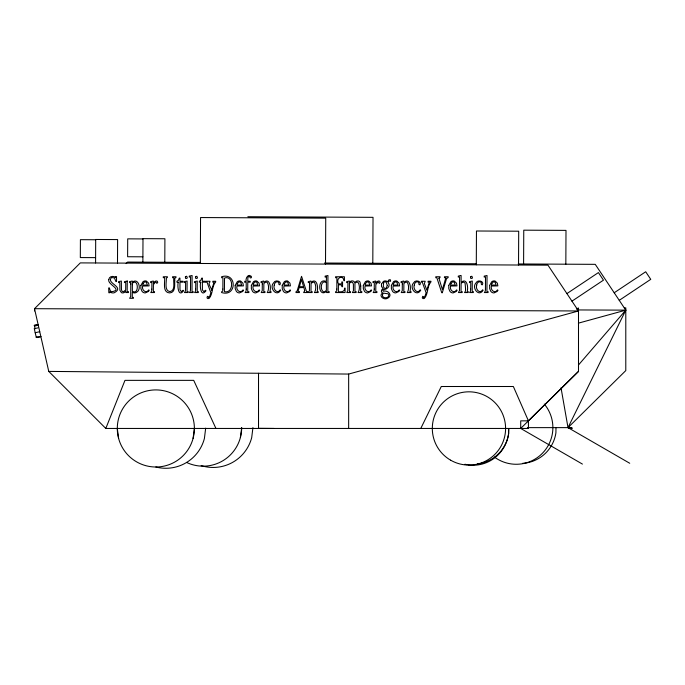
<?xml version="1.0" encoding="UTF-8"?>
<svg xmlns="http://www.w3.org/2000/svg" width="685" height="685" viewBox="0 0 685 685"><rect width="100%" height="100%" fill="white"/><g stroke="black" fill="none" stroke-linecap="round" stroke-linejoin="round"><path stroke-width="1.03" d="M258.519 373.265L258.519 428.322L273.914 428.45M95.583 262.971L95.695 239.476L117.606 239.579L117.495 263.074M142.874 262.149L142.994 238.654L164.905 238.757L164.794 262.252M200.337 263.477L200.559 217.547L325.735 218.155L325.512 264.085M372.803 263.263L373.025 217.333L247.85 216.725M476.298 264.812L476.46 230.999L518.699 231.205L518.536 265.018M523.597 263.99L523.76 230.177L565.998 230.383L565.836 264.196M555.989 427.628L555.912 432.834A35.766 35.766 0 0 1 522.595 463.343M205.68 428.151L204.404 438.469A39.824 39.824 0 0 1 155.846 466.999M252.936 427.628L251.695 437.647A39.824 39.824 0 0 1 201.15 465.603M193.076 438.426L194.386 428.45A38.54 38.54 0 0 0 136.572 395.074A38.54 38.54 0 0 0 136.572 461.836A38.54 38.54 0 0 0 194.386 428.45M240.367 437.604L241.685 427.628A38.54 38.54 0 0 1 186.543 462.418M578.354 308.695L578.5 308.207L576.368 308.798L577.078 308.832M420.787 428.45L441.277 386.503L513.356 386.503L528.426 420.847L528.426 428.45L105.807 428.45L124.97 380.355L193.718 380.355L215.938 428.45M527.39 427.628L568.011 427.628L625.79 310.142L595.248 264.341L518.202 263.965M578.662 364.788L625.79 310.142L578.765 309.945M126.117 263.579L127.615 262.072L200.38 262.432M527.527 421.703L578.5 371.407L578.5 308.207L576.719 308.695M582.43 464.087L520.711 428.45L578.5 371.407M629.729 463.265L568.011 427.628L625.79 370.585L625.79 307.873L624.283 307.873M566.915 293.591L598.407 272.587L603.459 280.156L571.958 301.16M614.205 292.769L645.698 271.765L650.75 279.334L619.257 300.338M578.5 310.964L34.524 308.695L48.755 371.407L348.656 374.061L578.5 310.964L547.957 265.163L80.316 262.894L34.524 308.695L34.524 310.964M578.38 323.157L625.79 310.142M34.336 325.375L38.112 324.519M34.37 325.503L38.137 324.647M34.498 326.06L38.266 325.204M35.2 328.492L37.923 327.875M35.209 332.722L39.739 331.694M36.288 337.491L40.826 336.463M37.093 337.508L40.86 336.618M568.011 427.628L571.992 428.134L568.011 427.628L561.015 387.778M576.881 308.533L577.378 308.695M528.426 420.847L520.711 420.847L520.711 428.45M142.994 238.928L127.71 238.851L127.615 256.738L142.9 256.815M95.695 239.75L80.41 239.673L80.325 257.569L95.609 257.637M324.519 263.031L476.469 263.768M568.25 427.671L571.992 428.134M48.755 371.407L105.807 428.45M34.31 325.238L35.123 328.843M36.87 336.523L37.118 337.611M34.25 328.5L36.305 337.568M117.306 428.45L118.616 438.426M348.656 374.061L348.656 428.45M544.301 404.073A36.639 36.639 0 0 1 494.364 457.023M477.359 463.985A35.766 35.766 0 0 0 508.621 433.656L508.698 428.45L508.621 433.802A36.776 35.766 90 0 1 468.026 464.841M467.007 464.67A36.776 35.766 90 0 1 464.969 464.242M127.256 281.038L127.162 291.699L128.489 291.613L128.489 292.555L125.86 292.555L125.732 291.202L124.319 292.444A3.1 3.1 0 0 1 121.382 292.641L119.909 290.303L119.798 282.503L118.531 282.571L118.531 281.646L121.339 281.038L121.45 289.652L122.05 291.245L123.291 291.767L125.68 290.029L125.766 282.503L124.447 282.571L124.447 281.646L127.256 281.038M132.359 284.652L132.342 291.134C139.26 295.894 138.627 277.485 132.342 283.273L132.359 284.652M326.377 282.571L326.377 290.32L324.733 291.716A1.978 1.978 0 0 1 322.986 291.459C319.818 288.976 321.222 279.274 326.377 282.571M130.784 283.975L130.689 296.494L129.662 298.317L133.412 298.317L133.412 297.393L132.256 297.461L132.325 292.178L133.344 292.735A3.742 3.742 0 0 0 136.846 292.11C142.043 289.036 138.122 277.168 132.325 282.254L132.256 281.038L129.551 281.646L129.551 282.597L130.861 282.503L130.784 283.975M262.304 283.975L262.227 290.748L261.199 292.555L264.949 292.555L264.949 291.63L263.785 291.699L263.862 283.522L265.592 282.16L267.176 282.306C268.897 284.789 268.965 289.173 267.698 291.801L267.244 292.555L270.986 292.555L270.986 291.63L269.83 291.699C271.388 287.777 269.676 277.091 263.845 282.417L263.768 281.038L261.071 281.646L261.071 282.597L262.372 282.503L262.304 283.975M309.5 283.975L309.432 290.748L308.396 292.555L312.146 292.555L312.146 291.63L310.99 291.699L311.058 283.522L312.788 282.16L314.372 282.306C316.093 284.789 316.162 289.173 314.894 291.801L314.441 292.555L318.191 292.555L318.191 291.63L317.035 291.699C318.593 287.777 316.872 277.091 311.041 282.417L310.973 281.038L308.267 281.646L308.267 282.597L309.577 282.503L309.5 283.975M360.738 285.962L360.652 291.699L361.808 291.63L361.808 292.555L358.058 292.555L358.512 291.801C359.771 289.19 359.736 284.806 358.007 282.34L356.517 282.177L354.924 283.205L354.993 291.699L356.149 291.63L356.149 292.555L352.407 292.555L353.434 290.748L353.4 284.249L352.775 282.605L351.525 282.057L349.427 283.136L349.376 291.699L350.532 291.63L350.532 292.555L346.781 292.555L347.809 290.731L347.937 282.503L346.636 282.597L346.636 281.646L349.333 281.038L349.41 282.237L350.694 281.261A3.108 3.108 0 0 1 352.938 281.004A2.731 2.731 0 0 1 354.205 281.775L354.625 282.417L356.902 281.013L358.426 280.978A2.397 2.397 0 0 1 360.027 282.126L360.738 285.962M402.326 283.975L402.249 290.748L401.222 292.555L404.963 292.555L404.963 291.63L403.808 291.699L403.885 283.522L405.606 282.16L407.19 282.306C408.919 284.789 408.988 289.173 407.721 291.801L407.267 292.555L411.009 292.555L411.009 291.63L409.853 291.699C411.411 287.777 409.698 277.091 403.867 282.417L403.79 281.038L401.093 281.646L401.093 282.597L402.395 282.503L402.326 283.975M178.331 282.211C177.107 285.234 178.323 298.061 183.563 290.774L183.075 290.277L181.311 291.63L179.992 289.875L179.95 282.194L183.032 282.143L183.032 281.261L179.95 281.261L179.95 278.101L179.324 278.101L178.408 280.293L176.918 281.261L176.918 282.237L178.331 282.211M200.756 282.211C199.532 285.234 200.748 298.061 205.988 290.774L205.491 290.277L203.736 291.63L202.417 289.875L202.375 282.194L205.457 282.143L205.457 281.261L202.375 281.261L202.375 278.101L201.75 278.101L200.833 280.293L199.344 281.261L199.344 282.237L200.756 282.211M174.692 280.268C174.589 284.292 175.788 292.598 169.717 292.923C162.259 292.581 165.068 282.417 164.614 277.648L163.287 277.716L163.287 276.749L167.405 276.749L167.405 277.493L166.378 278.007C166.601 281.903 164.066 290.731 169.957 291.63C176.011 290.491 172.954 281.646 173.87 277.648L172.569 277.742L172.569 276.749L175.985 276.749L175.985 277.493L174.829 278.23L174.692 280.268M222.873 289.036L222.736 291.082L221.606 291.81L221.606 292.555C237.036 297.376 237.113 271.928 221.606 276.749L221.606 277.742L222.925 277.648L222.873 289.036M224.5 278.667L224.415 291.656C233.799 293.951 234.073 275.49 224.817 277.879L224.5 278.667M336.832 289.036L336.695 291.082L335.564 291.81L335.564 292.555L345.043 292.555L345.146 288.154L344.521 288.154C345.146 291.784 340.942 292.144 338.373 291.724L338.424 284.789L341.276 284.857L341.952 286.707L342.56 286.707L342.56 281.963L341.755 281.963L341.883 283.907L338.424 283.881C335.29 277.973 343.322 274.18 343.879 280.696L344.486 280.696L344.392 276.749L335.564 276.749L335.564 277.742L336.883 277.648L336.832 289.036M151.83 289.121L151.685 291.185L150.743 292.555L154.51 292.555L154.51 291.63L153.354 291.699L153.406 284.609L155.315 282.297L156.017 282.143L156.882 283.41L157.764 282.323C157.473 279.574 153.86 281.526 153.389 283.273L153.303 281.038L150.597 281.646L150.597 282.571L151.907 282.503L151.83 289.121M185.532 289.121L185.387 291.185L184.445 292.555L188.195 292.555L188.195 291.63L187.039 291.699L187.108 281.038L184.299 281.646L184.299 282.597L185.609 282.503L185.532 289.121M190.507 289.121L190.37 291.185L189.428 292.555L193.17 292.555L193.17 291.63L192.014 291.699L192.091 275.507L189.257 276.115L189.257 277.065L190.567 276.971L190.507 289.121M195.687 289.121L195.542 291.185L194.608 292.555L198.35 292.555L198.35 291.63L197.194 291.699L197.271 281.038L194.454 281.646L194.454 282.597L195.764 282.503L195.687 289.121M246.215 289.121L246.069 291.185L245.127 292.555L248.878 292.555L248.878 291.63L247.722 291.699L247.773 282.211L250.256 282.143L250.256 281.261L247.773 281.261L247.859 277.853L248.552 276.397A1.096 1.096 0 0 1 250.016 276.586C249.263 278.735 252.397 278.153 251.301 276.346C248.364 273.281 245.179 278.333 246.198 281.261L244.691 281.261L244.691 282.28L246.198 282.237L246.215 289.121M374.241 289.121L374.096 291.185L373.154 292.555L376.921 292.555L376.921 291.63L375.765 291.699L375.817 284.609L377.726 282.297L378.428 282.143L379.293 283.41L380.175 282.323C379.884 279.574 376.27 281.526 375.8 283.273L375.714 281.038L373.008 281.646L373.008 282.571L374.318 282.503L374.241 289.121M465.594 289.121L465.449 291.185L464.507 292.555L468.257 292.555L468.257 291.63L467.101 291.699C468.574 287.777 466.999 277.125 461.108 282.391L461.108 275.507L460.577 275.507L458.282 276.115L458.282 277.065L459.584 276.971L459.481 290.705L458.428 292.555L462.178 292.555L462.178 291.63L461.022 291.699L461.108 283.504L462.178 282.503L463.539 282.1L465.098 283.068L465.594 289.121M470.698 289.121L470.552 291.185L469.619 292.555L473.361 292.555L473.361 291.63L472.205 291.699L472.282 281.038L469.465 281.646L469.465 282.597L470.775 282.503L470.698 289.121M485.442 289.121L485.305 291.185L484.363 292.555L488.105 292.555L488.105 291.63L486.949 291.699L487.026 275.507L484.201 276.115L484.201 277.065L485.502 276.971L485.442 289.121M326.437 276.971L326.377 281.535C316.89 277.005 318.123 298.369 326.42 291.382L326.548 292.555L329.168 292.555L329.168 291.613L327.867 291.699L327.944 275.507L325.127 276.115L325.127 277.065L326.437 276.971M208.454 297.187L209.576 296.673L210.86 292.812L207.016 282.143L206.142 282.194L206.142 281.261L209.944 281.261L209.944 281.946C207.067 283.513 211.888 288.068 211.596 290.277L214.071 282.1L212.804 282.194L212.804 281.261L215.689 281.261L215.689 281.946C211.614 286.304 213.155 294.105 209.011 298.514L207.735 298.591L207.007 297.881L207.401 296.297L208.454 297.187M423.715 297.187L424.837 296.673L426.121 292.812L422.285 282.143L421.403 282.194L421.403 281.261L425.205 281.261L424.383 283.564L426.858 290.277L429.341 282.1L428.074 282.194L428.074 281.261L430.951 281.261L430.951 281.946C426.883 286.304 428.425 294.105 424.28 298.514L423.005 298.591L422.268 297.881L422.671 296.297L423.715 297.187M274.265 285.14C272.664 288.942 277.416 294.627 280.208 289.806L280.687 290.252C276.5 297.53 268.768 287.666 273.64 282.802C275.062 279.266 282.211 281.21 279.959 284.797L278.975 284.566L278.752 282.374C276.749 280.61 274.265 282.939 274.265 285.14M414.279 285.14C412.687 288.942 417.43 294.627 420.23 289.806L420.71 290.252C416.514 297.53 408.791 287.666 413.654 282.802C415.076 279.266 422.234 281.21 419.982 284.797L418.997 284.566L418.775 282.374C416.771 280.61 414.288 282.939 414.279 285.14M476.692 285.14C475.099 288.942 479.842 294.627 482.634 289.806L483.113 290.252C478.926 297.53 471.203 287.666 476.066 282.802C477.488 279.266 484.637 281.21 482.386 284.797L481.409 284.566L481.178 282.374C479.175 280.61 476.692 282.939 476.692 285.14M108.829 279.454C106.886 284.506 123.711 289.841 111.629 291.716A3.288 3.288 0 0 1 110.071 290.346L109.42 287.931L108.709 287.931L108.821 292.743L109.771 292.743L109.677 291.767L111.201 292.623A5.514 5.514 0 0 0 114.198 292.786C125.432 286.844 105.499 283.316 111.621 277.476L114.481 277.99L115.868 281.535L116.527 281.535L116.527 276.569L115.594 276.569L115.671 277.536C113.539 275.541 109.18 276.192 108.829 279.454M140.904 285.405L140.904 288.616L142.035 291.296A3.904 3.904 0 0 0 145.237 292.923L148.422 291.485L149.219 290.346L148.782 289.892C146.162 294.199 141.358 289.995 142.651 286.03L149.116 285.893L148.619 283.162L146.385 281.047A3.793 3.793 0 0 0 142.977 281.74L140.904 285.405M235.195 285.405L235.195 288.616L236.325 291.296A3.904 3.904 0 0 0 239.527 292.923L242.713 291.485L243.509 290.346L243.072 289.892C240.452 294.199 235.649 289.995 236.942 286.03L243.406 285.893L242.91 283.162L240.675 281.047A3.793 3.793 0 0 0 237.267 281.74L235.195 285.405M251.352 285.405L251.352 288.616L252.491 291.296A3.904 3.904 0 0 0 255.693 292.923L258.87 291.485L259.675 290.346L259.23 289.892C256.61 294.199 251.815 289.995 253.099 286.03L259.564 285.893L259.067 283.162L256.832 281.047A3.793 3.793 0 0 0 253.433 281.74L251.352 285.405M282.229 285.405L282.229 288.616L283.359 291.296A3.904 3.904 0 0 0 286.561 292.923L289.746 291.485L290.551 290.346L290.106 289.892C287.486 294.199 282.691 289.995 283.975 286.03L290.44 285.893L289.943 283.162L287.709 281.047A3.793 3.793 0 0 0 284.301 281.74L282.229 285.405M363.315 285.405L363.315 288.616L364.446 291.296A3.904 3.904 0 0 0 367.648 292.923L370.833 291.485L371.63 290.346L371.193 289.892C368.573 294.199 363.769 289.995 365.054 286.03L371.527 285.893L371.03 283.162L368.787 281.047A3.793 3.793 0 0 0 365.388 281.74L363.315 285.405M391.375 285.405L391.375 288.616L392.514 291.296A3.904 3.904 0 0 0 395.707 292.923L398.893 291.485L399.697 290.346L399.252 289.892C396.632 294.199 391.837 289.995 393.121 286.03L399.586 285.893L399.09 283.162L396.855 281.047A3.793 3.793 0 0 0 393.455 281.74L391.375 285.405M448.769 285.405L448.769 288.616L449.899 291.296A3.904 3.904 0 0 0 453.102 292.923L456.287 291.485L457.092 290.346L456.647 289.892C454.027 294.199 449.232 289.995 450.516 286.03L456.981 285.893L456.484 283.162L454.249 281.047A3.793 3.793 0 0 0 450.841 281.74L448.769 285.405M489.655 285.405L489.655 288.616L490.785 291.296A3.904 3.904 0 0 0 493.988 292.923L497.164 291.485L497.969 290.346L497.533 289.892C494.912 294.199 490.109 289.995 491.393 286.03L497.858 285.893L497.361 283.162L495.127 281.047A3.793 3.793 0 0 0 491.727 281.74L489.655 285.405M387.316 285.44L386.152 288.325L384.371 288.291L383.257 286.373L383.66 282.597L384.319 281.92L386.083 281.963L387.316 285.44M382.461 294.721L382.607 296.357C383.985 298.806 389.277 298.069 388.806 294.85A1.49 1.49 0 0 0 387.958 293.805L383.446 293.12L382.461 294.721M381.485 284.138L381.476 286.467L383.206 288.813C381.28 289.113 380.586 292.272 382.632 292.923C378.034 295.851 384.157 300.604 387.684 298.232C393.13 295.458 387.881 289.704 383.223 291.245L382.658 289.935C386.254 289.721 391.375 286.638 388.13 282.306L388.797 280.97L390.553 281.312L390.493 279.865L389.089 279.703L387.556 281.74L386.434 281.115A3.468 3.468 0 0 0 383.352 281.466L381.485 284.138M185.37 276.963L185.584 278.418L186.962 278.418L187.279 277.468L186.671 276.218L185.37 276.963M195.525 276.963L195.747 278.418L197.117 278.418L197.434 277.468L196.826 276.218L195.525 276.963M304.688 290.731L303.609 292.555L307.813 292.555L307.813 291.562L306.563 291.656L301.546 276.32L297.162 290.885L295.98 291.81L295.98 292.555L299.422 292.555L299.422 291.562L297.984 291.656L299.088 287.683L303.866 287.546L304.688 290.731M438.922 278.196L442.382 289.575L445.866 277.648L444.454 277.742L444.454 276.749L448.178 276.749L448.178 277.493L446.526 278.675L442.287 292.786L441.774 292.786L436.816 277.699L435.788 277.742L435.788 276.749L440.044 276.749L440.044 277.493L438.922 278.196M470.535 276.963L470.749 278.418L472.128 278.418L472.444 277.468L471.837 276.218L470.535 276.963M143.028 283.641L142.703 285.08L147.386 285.08L146.273 282.023L144.381 281.989L143.028 283.641M237.318 283.641L236.993 285.08L241.677 285.08L240.563 282.023L238.671 281.989L237.318 283.641M253.484 283.641L253.159 285.08L257.834 285.08L256.721 282.023L254.829 281.989L253.484 283.641M284.352 283.641L284.027 285.08L288.71 285.08L287.597 282.023L285.705 281.989L284.352 283.641M365.439 283.641L365.114 285.08L369.797 285.08L368.684 282.023L366.792 281.989L365.439 283.641M393.507 283.641L393.173 285.08L397.857 285.08L396.743 282.023L394.851 281.989L393.507 283.641M450.893 283.641L450.567 285.08L455.251 285.08L454.138 282.023L452.246 281.989L450.893 283.641M491.779 283.641L491.453 285.08L496.137 285.08L495.015 282.023L493.131 281.989L491.779 283.641M299.679 285.602L299.362 286.707L303.609 286.707L301.477 279.617L299.679 285.602M450.627 460.183A36.639 36.639 0 0 0 505.59 428.45A36.639 36.639 0 0 0 450.627 396.726A36.639 36.639 0 0 0 450.627 460.183"/></g></svg>
